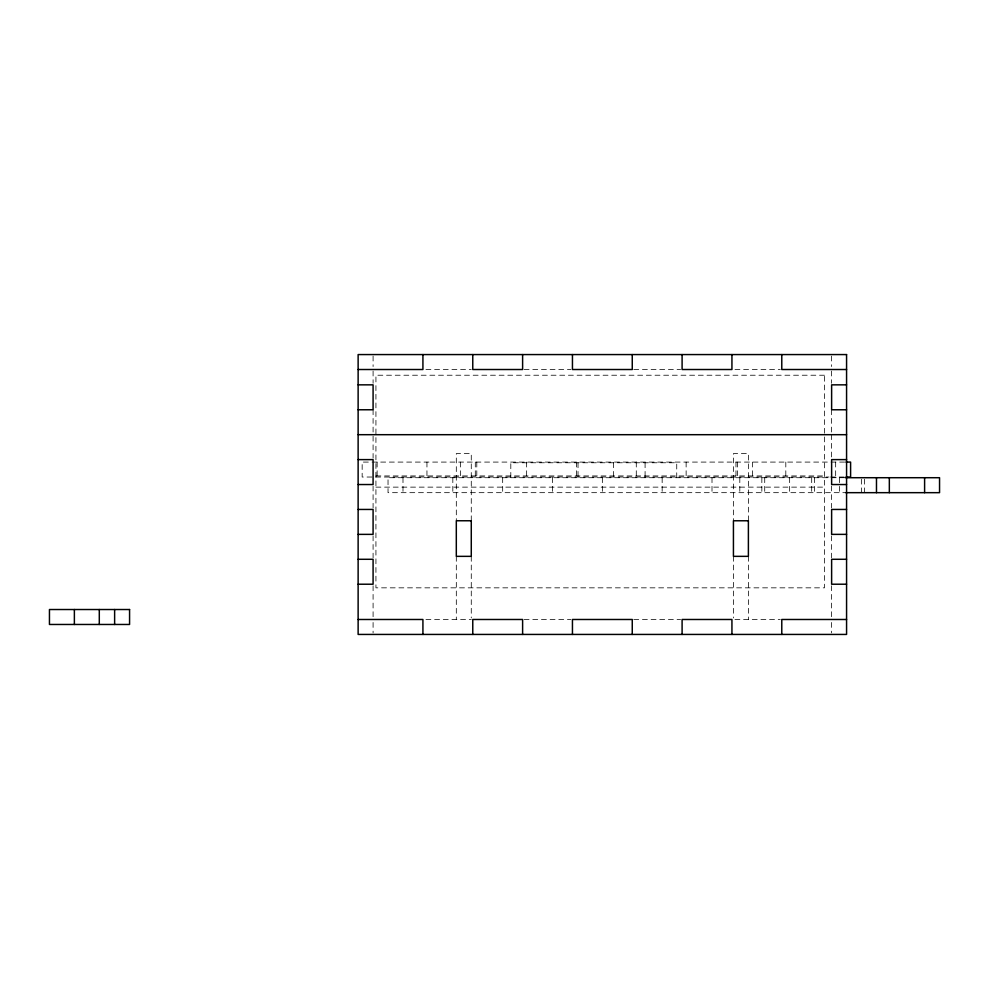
<?xml version="1.0" encoding="UTF-8"?>
<svg xmlns="http://www.w3.org/2000/svg" width="989" height="989" viewBox="0 0 989 989"><rect width="100%" height="100%" fill="white"/><g stroke="black" fill="none" stroke-linecap="round" stroke-linejoin="round"><path stroke-width="0.74" stroke-dasharray="4.95 3.71" d="M425.95 369.515L471.259 369.515M524.121 369.515L570.937 369.515M633.764 369.515L680.593 369.515M734.963 369.515L780.272 369.515M844.631 462.086L362.159 462.086L362.159 477.032L829.029 477.032M375.931 475.944L824.505 475.944M830.55 477.032L844.631 477.032M844.915 477.712L388.034 477.712L388.034 492.67L844.915 492.67M375.931 487.132L824.505 487.132M425.95 619.485L471.271 619.485M524.121 619.485L570.937 619.485M633.764 619.485L680.593 619.485M734.926 619.485L780.272 619.485M864.411 479.208L864.411 492.67M861.53 479.208L861.53 492.67M839.488 477.712L839.488 492.67M835.656 462.086L835.656 477.032M831.625 356.065L831.625 366.523M831.625 371.048L831.625 383.312M831.625 409.767L831.625 433.219M831.625 434.69L831.625 458.142M831.625 485.995L831.625 507.987M831.625 535.84L831.625 557.833M831.625 585.748L831.625 617.952M831.625 622.477L831.625 632.935M814.565 477.712L814.565 492.67M811.685 477.712L811.685 492.67M789.642 477.712L789.642 492.67M785.81 462.086L785.81 477.032M764.72 477.712L764.72 492.67M761.839 477.712L761.839 492.67M752.419 462.086L752.419 477.032M748.389 520.77L748.389 453.555L733.43 453.555L733.43 520.77M748.389 556.35L748.389 619.485M739.809 477.712L739.809 492.67M737.46 462.086L737.46 477.032M735.977 462.086L735.977 477.032M733.43 556.35L733.43 617.94M712.006 477.712L712.006 492.67M686.131 462.086L686.131 477.032M676.736 477.712L676.736 462.765L510.806 462.765L510.806 477.712M662.16 477.712L662.16 492.67M645.088 462.765L645.088 477.712M636.286 462.086L636.286 477.032M613.6 462.765L613.6 477.712M602.35 477.712L602.35 492.67M578.021 462.765L578.021 477.712M576.476 462.086L576.476 477.032M552.505 477.712L552.505 492.67M526.643 462.086L526.643 477.032M502.672 477.712L502.672 492.67M476.797 462.086L476.797 477.032M475.301 462.086L475.301 477.032M471.271 520.77L471.271 453.555L456.312 453.555L456.312 520.77M471.271 556.35L471.271 617.94M460.355 462.086L460.355 477.032M456.312 556.35L456.312 619.485M452.826 477.712L452.826 492.67M426.951 462.086L426.951 477.032M402.993 477.712L402.993 492.67M377.118 462.086L377.118 477.032M373.088 356.065L373.088 366.523M373.088 371.048L373.088 383.312M373.088 409.767L373.088 433.219M373.088 436.161L373.088 458.142M373.088 485.995L373.088 507.987M373.088 535.84L373.088 557.833M373.088 585.748L373.088 617.952M373.088 622.477L373.088 632.935M824.505 375.227L375.931 375.227L375.931 587.837L824.505 587.837L824.505 375.227"/><path stroke-width="1.48" d="M358.129 369.515L422.921 369.515L422.921 354.569M846.572 369.515L781.78 369.515L781.78 354.569M358.129 384.845L373.088 384.845L373.088 409.767L358.129 409.767M846.572 384.845L831.625 384.845L831.625 409.767L846.572 409.767M358.129 434.69L846.572 434.69M358.129 459.613L373.088 459.613L373.088 484.536L358.129 484.536M846.572 459.613L831.625 459.613L831.625 484.536L846.572 484.536M845.978 462.086L850.602 462.086L850.602 477.032L845.978 477.032M845.62 477.712L939.55 477.712L939.55 492.67L845.62 492.67M358.129 509.446L373.088 509.446L373.088 534.369L358.129 534.369M846.572 509.446L831.625 509.446L831.625 534.369L846.572 534.369M358.129 559.292L373.088 559.292L373.088 584.215L358.129 584.215M846.572 559.292L831.625 559.292L831.625 584.215L846.572 584.215M358.129 619.485L422.921 619.485L422.921 634.431M846.572 619.485L781.78 619.485L781.78 634.431M924.604 477.712L924.604 492.67M889.334 477.712L889.334 492.67M876.477 477.712L876.477 492.67M731.934 354.569L731.934 369.515L682.101 369.515L682.101 354.569M731.934 634.431L731.934 619.485L682.101 619.485L682.101 634.431M632.255 354.569L632.255 369.515L572.446 369.515L572.446 354.569M632.255 634.431L632.255 619.485L572.446 619.485L572.446 634.431M522.612 354.569L522.612 369.515L472.767 369.515L472.767 354.569M522.612 634.431L522.612 619.485L472.767 619.485L472.767 634.431M114.625 609.521L114.625 624.467M99.296 609.521L99.296 624.467M74.373 609.521L74.373 624.467M846.572 354.569L358.129 354.569L358.129 634.431L846.572 634.431L846.572 354.569M471.271 520.77L456.312 520.758L456.312 556.35L471.271 556.35L471.271 520.758M748.389 520.77L733.43 520.77L733.43 556.35L748.389 556.35L748.389 520.77M129.571 609.521L49.45 609.521L49.45 624.467L129.571 624.467L129.571 609.521"/></g></svg>
